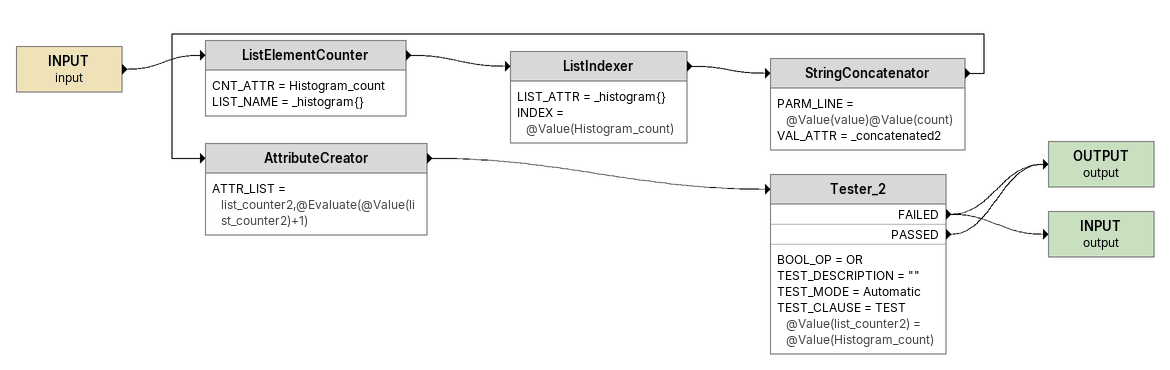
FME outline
INPUT (input)
    -> ListElementCounter
ListElementCounter
    CNT_ATTR = Histogram_count
    LIST_NAME = _histogram{}
    -> ListIndexer
ListIndexer
    LIST_ATTR = _histogram{}
    INDEX = @Value(Histogram_count)
    -> StringConcatenator
StringConcatenator
    PARM_LINE = @Value(value)@Value(count)
    VAL_ATTR = _concatenated2
    -> AttributeCreator
AttributeCreator
    ATTR_LIST = list_counter2,@Evaluate(@Value(list_counter2)+1)
    -> Tester_2
Tester_2
    BOOL_OP = OR
    TEST_DESCRIPTION = ""
    TEST_MODE = Automatic
    TEST_CLAUSE = TEST @Value(list_counter2) = @Value(Histogram_count)
    FAILED -> INPUT (output)
    PASSED -> OUTPUT (output)
    FAILED -> OUTPUT (output)
OUTPUT (output)
INPUT (output)
